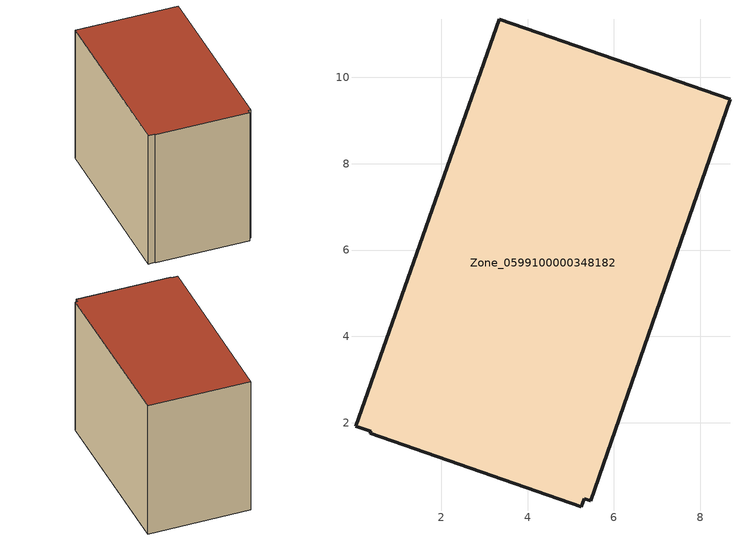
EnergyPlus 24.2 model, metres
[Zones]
Zone_0599100000348182
 floor ground (C_G): 5.46,0.19 5.32,0.24 5.25,0.05 0.35,1.76 0.37,1.8 0.01,1.92 3.34,11.35 8.69,9.49 z0
 wall outside (C_F): 5.32,0.24 5.46,0.19 8.69,9.49 3.34,11.35 0.01,1.92 0.37,1.8 0.35,1.76 5.25,0.05 5.32,0.24 z0:8.01
 roof outside (C_R): 5.25,0.05 5.32,0.24 5.46,0.19 8.69,9.49 3.34,11.35 0.01,1.92 0.37,1.8 0.35,1.76 z8.01
[BUILDING]
Pand.0599100000348182: North Axis=0; Terrain=City; Loads Convergence Tolerance Value=0.04; Temperature Convergence Tolerance Value=0.4; Solar Distribution=FullExterior; Maximum Number of Warmup Days=25; Minimum Number of Warmup Days=1
[Site:Location]
Rotterdam.The.Hague.AP_ZH_NLD Design_Conditions: Latitude=51.96; Longitude=4.45; Time Zone=1; Elevation=-4.5
[SITE:GROUNDTEMPERATURE:BUILDINGSURFACE]
18, 18, 18, 18, 18, 18, 18, 18, 18, 18, 18, 18
[MATERIAL] Thermal Absorptance=0.9; Solar Absorptance=0.7; Visible Absorptance=0.7
Name | Roughness | Thickness | Conductivity | Density | Specific Heat
G.TC.1992-2005 | MediumSmooth | 0.15 | 0.06 | 540 | 1210
F.TC.1992-2005 | Rough | 0.3 | 0.12 | 1920 | 840
R.TC.1992-2005 | MediumRough | 0.2 | 0.08 | 1500 | 1000
[CONSTRUCTION]
C_G: G.TC.1992-2005
C_F: F.TC.1992-2005
C_R: R.TC.1992-2005
[ZONE]
Zone_0599100000348182: Type=1; Multiplier=1; Ceiling Height=Autocalculate; Volume=Autocalculate; Floor Area=autocalculate; Part of Total Floor Area=Yes
[ZONEINFILTRATION:DESIGNFLOWRATE]
Infil_Zone_0599100000348182: Zone or ZoneList or Space or SpaceList=Zone_0599100000348182; Schedule=AlwaysOn; Design Flow Rate Calculation Method=Flow/Area; Flow Rate per Floor Area=0.0015; Constant Term Coefficient=1; Temperature Term Coefficient=0; Velocity Term Coefficient=0; Velocity Squared Term Coefficient=0
[HVACTEMPLATE:ZONE:IDEALLOADSAIRSYSTEM]
Zone_0599100000348182: Maximum Heating Supply Air Temperature=50; Minimum Cooling Supply Air Temperature=13; Maximum Heating Supply Air Humidity Ratio=0.0156; Minimum Cooling Supply Air Humidity Ratio=0.0077; Heating Limit=NoLimit; Cooling Limit=NoLimit; Dehumidification Control Type=ConstantSensibleHeatRatio; Cooling Sensible Heat Ratio=0.7; Dehumidification Setpoint=60; Humidification Control Type=None; Humidification Setpoint=30; Outdoor Air Method=None; Outdoor Air Flow Rate per Person=0.00944; Outdoor Air Flow Rate per Zone Floor Area=0; Outdoor Air Flow Rate per Zone=0; Demand Controlled Ventilation Type=None; Outdoor Air Economizer Type=NoEconomizer; Heat Recovery Type=None; Sensible Heat Recovery Effectiveness=0.7; Latent Heat Recovery Effectiveness=0.65
[ZONECONTROL:THERMOSTAT]
ThermostatControl_Zone_0599100000348182: Zone or ZoneList=Zone_0599100000348182; Control Type Schedule=DualSetpointControlType; Control 1=Thermostat_Zone_0599100000348182; Temperature Difference Between Cutout And Setpoint=0
[THERMOSTATSETPOINT:DUALSETPOINT]
Thermostat_Zone_0599100000348182: Heating Setpoint Temperature Schedule=HeatingSetpoint_Zone_0599100000348182; Cooling Setpoint Temperature Schedule=CoolingSetpoint_Zone_0599100000348182
[SCHEDULE:COMPACT]
HeatingSetpoint_Zone_0599100000348182: Through: 12/31, For: AllDays, Until: 24:00, 21
CoolingSetpoint_Zone_0599100000348182: Through: 12/31, For: AllDays, Until: 24:00, 24
DualSetpointControlType: Through: 12/31, For: AllDays, Until: 24:00, 4
AlwaysOn: Through: 12/31, For: AllDays, Until: 24:00, 1
